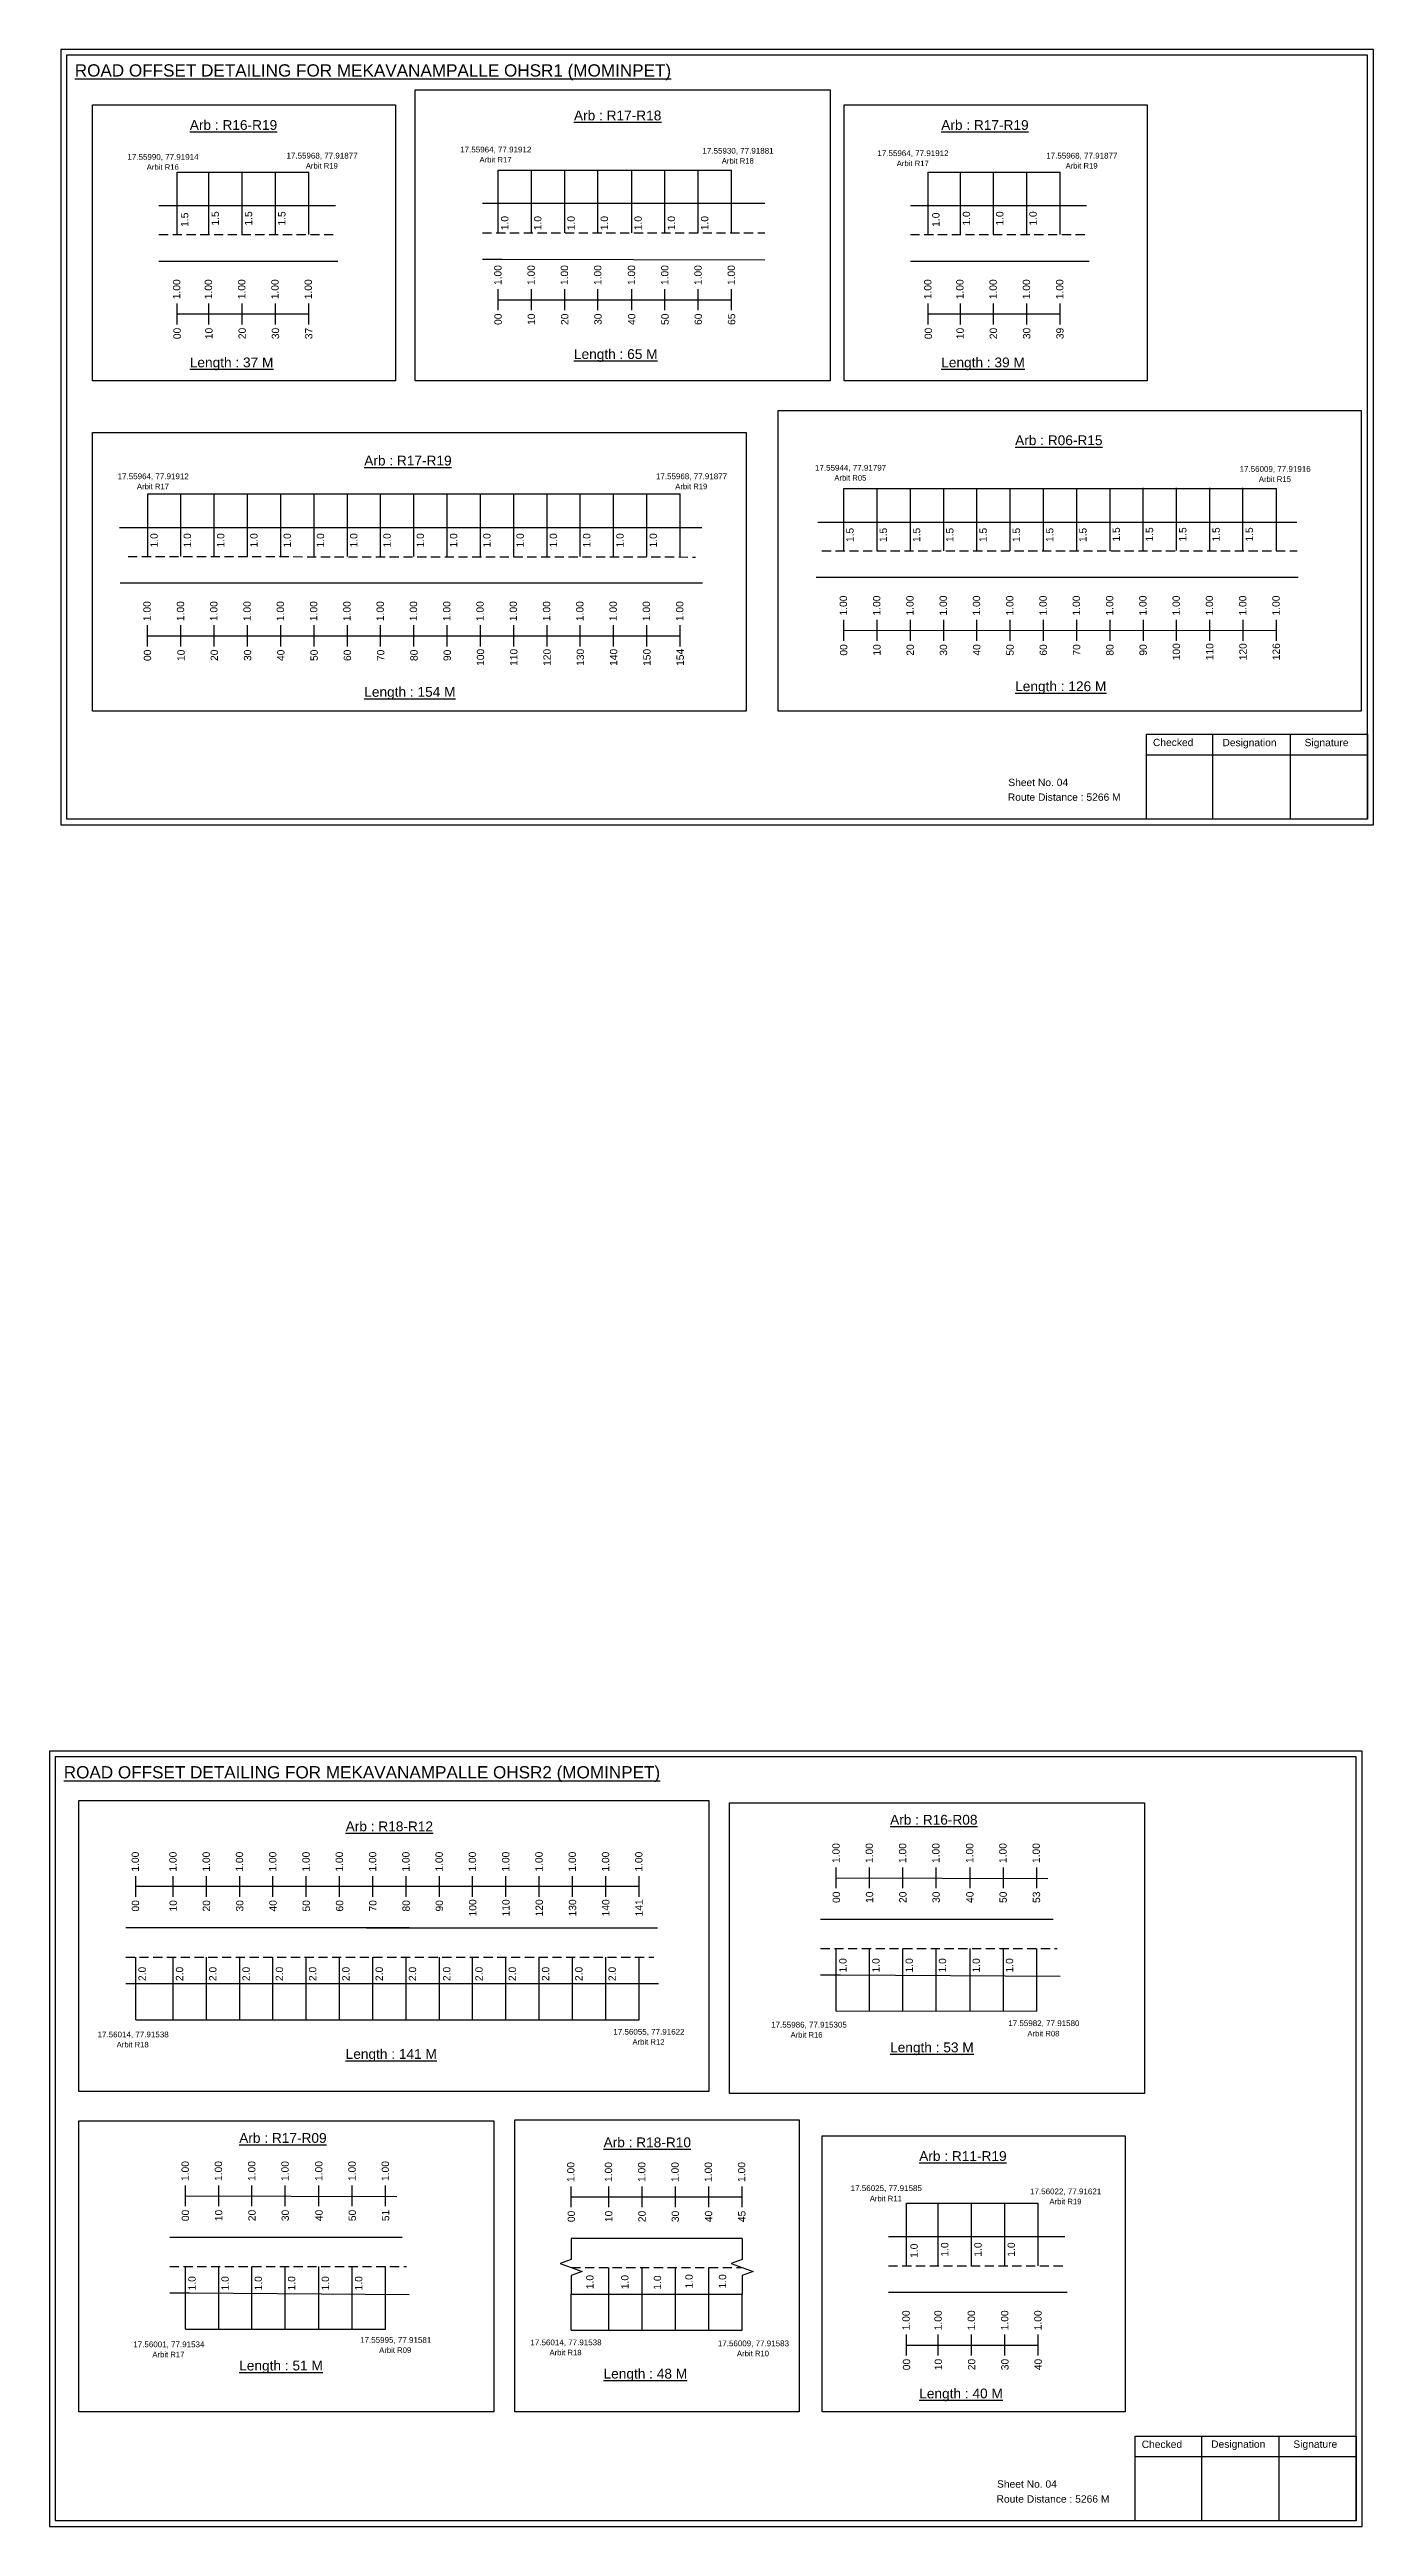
# Model space of a CAD drawing. Header units: inches. Extents: x 583 to 8862, y 412 to 2484.
# Drawn here: x 6307 to 6848, y 1262 to 2274 of the extents above; entities that cross this region are included whole.
import ezdxf

# ---------------------------------------------------------------- set-up
doc = ezdxf.new("R2010")
doc.units = ezdxf.units.IN
doc.header["$MEASUREMENT"] = 0
doc.linetypes.add('DASHED2', pattern=[0.375, 0.25, -0.125])
for name, color, linetype in [('PDF_Geometry', 7, 'Continuous'), ('PDF_Text', 5, 'Continuous'), ('pipe', 5, 'Continuous')]:
    doc.layers.add(name, color=color, linetype=linetype)
doc.styles.add('PDF Arial', font='arial.ttf')
doc.styles.get("Standard").update_dxf_attribs({"font": 'arial.ttf'})

msp = doc.modelspace()

# ---------------------------------------------------------------- linework, layer by layer
at = {"color": 5}
for p, q in [((6359.3, 2223.5), (6413.1, 2223.5)), ((6490.5, 2224.3), (6585.9, 2224.3)), ((6666.3, 2223.5), (6720.2, 2223.5)), ((6347.3, 2092.1), (6564.9, 2092.1)), ((6631.8, 2094.3), (6808.6, 2094.3)), ((6342.4, 1468.7), (6548.1, 1468.7)), ((6628.7, 1472.2), (6710.6, 1472.3)), ((6657.4, 1393.7), (6711.2, 1393.7)), ((6362.7, 1342.3), (6444.5, 1342.3)), ((6520.4, 1341.9), (6590.2, 1341.9))]:
    msp.add_line(p, q, dxfattribs=at)
for p, q in [((6359.3, 2198), (6359.3, 2223.5)), ((6372.3, 2198), (6372.3, 2223.5)), ((6385.9, 2198), (6385.9, 2223.5)), ((6399.5, 2198), (6399.5, 2223.5)), ((6413.1, 2198), (6413.1, 2223.5)), ((6490.5, 2198.8), (6490.5, 2224.3)), ((6504.1, 2198.8), (6504.1, 2224.3)), ((6517.7, 2198.8), (6517.7, 2224.3)), ((6531.3, 2198.8), (6531.3, 2224.3)), ((6545.1, 2198.8), (6545.1, 2224.3)), ((6558.7, 2198.8), (6558.7, 2224.3)), ((6572.3, 2198.8), (6572.3, 2224.3)), ((6585.9, 2198.8), (6585.9, 2224.3)), ((6666.3, 2198), (6666.3, 2223.5)), ((6679.4, 2198), (6679.4, 2223.5)), ((6693, 2198), (6693, 2223.5)), ((6706.6, 2198), (6706.6, 2223.5)), ((6720.2, 2198), (6720.2, 2223.5)), ((6351.9, 2209.9), (6424, 2209.9)), ((6599.5, 2210.7), (6484.1, 2210.7)), ((6659, 2209.9), (6731, 2209.9)), ((6351.9, 2187.2), (6425, 2187.2)), ((6484.1, 2188), (6492.2, 2188)), ((6492.2, 2188), (6599.5, 2187.7)), ((6659, 2187.2), (6732, 2187.2)), ((6347.3, 2066.5), (6347.3, 2092.1)), ((6360.9, 2066.5), (6360.9, 2092.1)), ((6374.5, 2066.5), (6374.5, 2092.1)), ((6388.1, 2066.5), (6388.1, 2092.1)), ((6401.7, 2066.5), (6401.7, 2092.1)), ((6415.3, 2066.5), (6415.3, 2092.1)), ((6428.9, 2066.5), (6428.9, 2092.1)), ((6442.5, 2066.5), (6442.5, 2092.1)), ((6456.1, 2066.5), (6456.1, 2092.1)), ((6469.7, 2066.5), (6469.7, 2092.1)), ((6483.3, 2066.5), (6483.3, 2092.1)), ((6496.9, 2066.5), (6496.9, 2092.1)), ((6510.5, 2066.5), (6510.5, 2092.1)), ((6524.1, 2066.5), (6524.1, 2092.1)), ((6537.7, 2066.5), (6537.7, 2092.1)), ((6551.3, 2066.5), (6551.3, 2092.1)), ((6564.9, 2066.5), (6564.9, 2092.1)), ((6631.8, 2068.8), (6631.8, 2094.3)), ((6645.4, 2068.8), (6645.4, 2094.3)), ((6659, 2068.8), (6659, 2094.3)), ((6672.6, 2068.8), (6672.6, 2094.3)), ((6686.2, 2068.8), (6686.2, 2094.3)), ((6699.8, 2068.8), (6699.8, 2094.3)), ((6713.4, 2068.8), (6713.4, 2094.3)), ((6727, 2068.8), (6727, 2094.3)), ((6740.6, 2068.8), (6740.6, 2094.3)), ((6754.1, 2068.9), (6754.1, 2094.5)), ((6767.7, 2068.9), (6767.7, 2094.5)), ((6781.3, 2068.9), (6781.3, 2094.5)), ((6794.9, 2068.9), (6794.9, 2094.5)), ((6808.6, 2068.8), (6808.6, 2094.3)), ((6335.8, 2078.4), (6573.8, 2078.4)), ((6621.1, 2080.6), (6816.9, 2080.6)), ((6336.1, 2055.7), (6574, 2055.7)), ((6620.5, 2058), (6817.4, 2058)), ((6717.3, 1509.7), (6622.3, 1509.7)), ((6454.1, 1506.2), (6338.3, 1506.2)), ((6436.7, 1506.2), (6555.6, 1506.2)), ((6628.7, 1472.2), (6628.7, 1497.8)), ((6642.3, 1472.2), (6642.3, 1497.8)), ((6655.9, 1472.2), (6655.9, 1497.8)), ((6669.5, 1472.2), (6669.5, 1497.8)), ((6683.4, 1472.2), (6683.4, 1497.8)), ((6697, 1472.2), (6697, 1497.8)), ((6710.6, 1472.2), (6710.6, 1497.8)), ((6342.4, 1468.7), (6342.4, 1494.3)), ((6357.7, 1468.7), (6357.7, 1494.3)), ((6371.3, 1468.7), (6371.3, 1494.3)), ((6384.9, 1468.7), (6384.9, 1494.3)), ((6398.5, 1468.7), (6398.5, 1494.3)), ((6412.1, 1468.7), (6412.1, 1494.3)), ((6425.7, 1468.7), (6425.7, 1494.3)), ((6439.3, 1468.7), (6439.3, 1494.3)), ((6452.9, 1468.7), (6452.9, 1494.3)), ((6466.5, 1468.7), (6466.5, 1494.3)), ((6480.1, 1468.7), (6480.1, 1494.3)), ((6493.7, 1468.7), (6493.7, 1494.3)), ((6507.3, 1468.7), (6507.3, 1494.3)), ((6520.9, 1468.7), (6520.9, 1494.3)), ((6534.5, 1468.7), (6534.5, 1494.3)), ((6548.1, 1468.7), (6548.1, 1494.3)), ((6338.3, 1483.5), (6556.1, 1483.5)), ((6657.4, 1368.2), (6657.4, 1393.7)), ((6670.4, 1368.2), (6670.4, 1393.7)), ((6684, 1368.2), (6684, 1393.7)), ((6697.6, 1368.2), (6697.6, 1393.7)), ((6711.2, 1368.2), (6711.2, 1393.7)), ((6451.3, 1379.7), (6356.3, 1379.7)), ((6590.2, 1379.3), (6520.4, 1379.3)), ((6650, 1380.1), (6722.1, 1380.1)), ((6362.7, 1342.3), (6362.7, 1367.9)), ((6376.3, 1342.3), (6376.3, 1367.9)), ((6389.9, 1342.3), (6389.9, 1367.9)), ((6403.5, 1342.3), (6403.5, 1367.9)), ((6417.3, 1342.3), (6417.3, 1367.9)), ((6430.9, 1342.3), (6430.9, 1367.9)), ((6444.5, 1342.3), (6444.5, 1367.9)), ((6535.8, 1341.9), (6535.8, 1367.5)), ((6549.4, 1341.9), (6549.4, 1367.5)), ((6563, 1341.9), (6563, 1367.5)), ((6576.6, 1341.9), (6576.6, 1367.5)), ((6520.4, 1356.6), (6590.2, 1356.6)), ((6520.4, 1341.9), (6520.4, 1356.6)), ((6590.2, 1341.9), (6590.2, 1356.6)), ((6650, 1357.4), (6723.1, 1357.4))]:
    msp.add_line(p, q)
at = {"linetype": 'DASHED2', "ltscale": 15}
for p, q in [((6351.9, 2198), (6424.5, 2198)), ((6484.1, 2198.8), (6599.5, 2198.8)), ((6659, 2198), (6731.5, 2198)), ((6339.3, 2066.5), (6571.1, 2066.3)), ((6622.8, 2068.8), (6817.1, 2068.8)), ((6622.3, 1497.8), (6719, 1497.8)), ((6338.3, 1494.3), (6554.1, 1494.3)), ((6356.3, 1367.9), (6453, 1367.9)), ((6520.4, 1367.5), (6590.2, 1367.5)), ((6650, 1368.2), (6722.6, 1368.2))]:
    msp.add_line(p, q, dxfattribs=at)
at = {"color": 217, "true_color": 0x93278f}
for p, q in [((6359.3, 2161.3), (6359.3, 2169.9)), ((6372.3, 2161.3), (6372.3, 2169.9)), ((6385.9, 2161.3), (6385.9, 2169.9)), ((6399.5, 2161.3), (6399.5, 2169.9)), ((6413.1, 2161.3), (6413.1, 2169.9)), ((6490.5, 2167.1), (6490.5, 2175.7)), ((6490.5, 2171.4), (6585.9, 2171.4)), ((6504.1, 2167.1), (6504.1, 2175.7)), ((6517.7, 2167.1), (6517.7, 2175.7)), ((6531.3, 2167.1), (6531.3, 2175.7)), ((6545.1, 2167.1), (6545.1, 2175.7)), ((6558.7, 2167.1), (6558.7, 2175.7)), ((6572.3, 2167.1), (6572.3, 2175.7)), ((6585.9, 2167.1), (6585.9, 2175.7)), ((6666.3, 2161.3), (6666.3, 2169.9)), ((6679.4, 2161.3), (6679.4, 2169.9)), ((6693, 2161.3), (6693, 2169.9)), ((6706.6, 2161.3), (6706.6, 2169.9)), ((6720.2, 2161.3), (6720.2, 2169.9)), ((6359.3, 2165.6), (6413.1, 2165.6)), ((6666.3, 2165.6), (6720.2, 2165.6)), ((6347.2, 2029.8), (6347.2, 2038.4)), ((6347.3, 2034.1), (6564.9, 2034.1)), ((6360.9, 2029.8), (6360.9, 2038.4)), ((6374.5, 2029.8), (6374.5, 2038.4)), ((6388.1, 2029.8), (6388.1, 2038.4)), ((6401.7, 2029.8), (6401.7, 2038.4)), ((6415.3, 2029.8), (6415.3, 2038.4)), ((6428.9, 2029.8), (6428.9, 2038.4)), ((6442.5, 2029.8), (6442.5, 2038.4)), ((6456.1, 2029.8), (6456.1, 2038.4)), ((6469.7, 2029.8), (6469.7, 2038.4)), ((6483.3, 2029.8), (6483.3, 2038.4)), ((6496.9, 2029.8), (6496.9, 2038.4)), ((6510.5, 2029.8), (6510.5, 2038.4)), ((6524.1, 2029.8), (6524.1, 2038.4)), ((6537.7, 2029.8), (6537.7, 2038.4)), ((6551.3, 2029.8), (6551.3, 2038.4)), ((6564.9, 2029.8), (6564.9, 2038.4)), ((6631.8, 2032.1), (6631.8, 2040.6)), ((6631.8, 2036.3), (6808.6, 2036.4)), ((6645.4, 2032.1), (6645.4, 2040.6)), ((6659, 2032.1), (6659, 2040.6)), ((6672.6, 2032.1), (6672.6, 2040.6)), ((6686.2, 2032.1), (6686.2, 2040.6)), ((6699.8, 2032.1), (6699.8, 2040.6)), ((6713.4, 2032.1), (6713.4, 2040.6)), ((6727, 2032.1), (6727, 2040.6)), ((6740.6, 2032.1), (6740.6, 2040.6)), ((6754.2, 2032.1), (6754.2, 2040.6)), ((6767.8, 2032.1), (6767.8, 2040.6)), ((6781.4, 2032.1), (6781.4, 2040.6)), ((6795, 2032.1), (6795, 2040.6)), ((6808.6, 2032.1), (6808.6, 2040.6)), ((6628.7, 1522.4), (6628.7, 1530.9)), ((6642.3, 1522.4), (6642.3, 1530.9)), ((6655.9, 1522.4), (6655.9, 1530.9)), ((6669.5, 1522.4), (6669.5, 1530.9)), ((6683.4, 1522.4), (6683.4, 1530.9)), ((6697, 1522.4), (6697, 1530.9)), ((6710.6, 1522.4), (6710.6, 1530.9)), ((6342.4, 1518.9), (6342.4, 1527.4)), ((6342.4, 1523.2), (6548.1, 1523.2)), ((6357.7, 1518.9), (6357.7, 1527.4)), ((6371.3, 1518.9), (6371.3, 1527.4)), ((6384.9, 1518.9), (6384.9, 1527.4)), ((6398.5, 1518.9), (6398.5, 1527.4)), ((6412.1, 1518.9), (6412.1, 1527.4)), ((6425.7, 1518.9), (6425.7, 1527.4)), ((6439.3, 1518.9), (6439.3, 1527.4)), ((6452.9, 1518.9), (6452.9, 1527.4)), ((6466.5, 1518.9), (6466.5, 1527.4)), ((6480.1, 1518.9), (6480.1, 1527.4)), ((6493.7, 1518.9), (6493.7, 1527.4)), ((6507.3, 1518.9), (6507.3, 1527.4)), ((6520.9, 1518.9), (6520.9, 1527.4)), ((6534.5, 1518.9), (6534.5, 1527.4)), ((6548.1, 1518.9), (6548.1, 1527.4)), ((6628.7, 1526.7), (6715.1, 1526.4)), ((6362.7, 1392.5), (6362.7, 1401)), ((6362.7, 1396.7), (6449.1, 1396.5)), ((6376.3, 1392.5), (6376.3, 1401)), ((6389.9, 1392.5), (6389.9, 1401)), ((6403.5, 1392.5), (6403.5, 1401)), ((6417.3, 1392.5), (6417.3, 1401)), ((6430.9, 1392.5), (6430.9, 1401)), ((6444.5, 1392.5), (6444.5, 1401)), ((6520.4, 1392.1), (6520.4, 1400.6)), ((6535.8, 1392.1), (6535.8, 1400.6)), ((6549.4, 1392.1), (6549.4, 1400.6)), ((6563, 1392.1), (6563, 1400.6)), ((6576.6, 1392.1), (6576.6, 1400.6)), ((6590.2, 1392.1), (6590.2, 1400.6)), ((6520.4, 1396.3), (6590.2, 1396.3)), ((6657.4, 1331.5), (6657.4, 1340.1)), ((6670.4, 1331.5), (6670.4, 1340.1)), ((6684, 1331.5), (6684, 1340.1)), ((6697.6, 1331.5), (6697.6, 1340.1)), ((6711.2, 1331.5), (6711.2, 1340.1)), ((6657.4, 1335.8), (6711.2, 1335.8))]:
    msp.add_line(p, q, dxfattribs=at)
for points in [[(6456.6, 2257.2), (6626.2, 2257.2), (6626.2, 2138.3), (6456.6, 2138.3)], [(6324.8, 2251), (6448.6, 2251), (6448.6, 2138.3), (6324.8, 2138.3)], [(6631.9, 2251), (6755.7, 2251), (6755.7, 2138.3), (6631.9, 2138.3)], [(6324.8, 2117.2), (6591.9, 2117.2), (6591.9, 2003.3), (6324.8, 2003.3)], [(6319.1, 1558.2), (6576.6, 1558.2), (6576.6, 1439.4), (6319.1, 1439.4)], [(6585.1, 1557.3), (6754.7, 1557.3), (6754.7, 1438.5), (6585.1, 1438.5)], [(6319.1, 1427.4), (6488.7, 1427.4), (6488.7, 1308.5), (6319.1, 1308.5)], [(6497.3, 1427.8), (6613.6, 1427.8), (6613.6, 1308.5), (6497.3, 1308.5)], [(6622.9, 1421.2), (6746.7, 1421.2), (6746.7, 1308.5), (6622.9, 1308.5)]]:
    msp.add_lwpolyline(points, close=True)
for points in [[(6622.3, 1487), (6630.4, 1487), (6720.2, 1486.5)], [(6356.3, 1357.1), (6364.4, 1357.1), (6454.2, 1356.5)]]:
    msp.add_lwpolyline(points)
at = {"linetype": 'Continuous'}
for points in [[(6520.4, 1379.3), (6520.4, 1370.7), (6515.9, 1369.1), (6524.9, 1365.8), (6520.4, 1364.2), (6520.4, 1356.6)], [(6590.2, 1379.3), (6590.2, 1370.7), (6585.7, 1369.1), (6594.7, 1365.8), (6590.2, 1364.2), (6590.2, 1356.6)]]:
    msp.add_lwpolyline(points, dxfattribs=at)
at = {"layer": 'PDF_Geometry'}
for points in [[(6311.8, 2273.6), (6311.8, 1956.9), (6848.2, 1956.9), (6848.2, 2273.6)], [(6314.1, 2271.3), (6314.1, 1959.3), (6845.8, 1959.3), (6845.8, 2271.3)], [(6307.2, 1578.4), (6307.2, 1261.7), (6843.6, 1261.7), (6843.6, 1578.4)], [(6309.5, 1576.1), (6309.5, 1264.1), (6841.2, 1264.1), (6841.2, 1576.1)]]:
    msp.add_lwpolyline(points, close=True, dxfattribs=at)
at = {"layer": 'PDF_Geometry', "color": 242, "true_color": 0xcc1f26}
for points in [[(6845.8, 1959.2), (6755.5, 1959.2), (6755.5, 1993.9), (6845.8, 1993.9)], [(6841.2, 1264), (6750.9, 1264), (6750.9, 1298.6), (6841.2, 1298.6)]]:
    msp.add_lwpolyline(points, close=True, dxfattribs=at)
for points in [[(6782.5, 1993.9), (6782.5, 1959.2)], [(6814.2, 1993.9), (6814.2, 1959.2)], [(6755.5, 1985.5), (6845.8, 1985.5)], [(6777.9, 1298.6), (6777.9, 1264)], [(6809.6, 1298.6), (6809.6, 1264)], [(6750.9, 1290.2), (6841.2, 1290.2)]]:
    msp.add_lwpolyline(points, dxfattribs=at)
at = {"layer": 'pipe', "color": 0}
msp.add_lwpolyline([(6604.9, 2126.2), (6843.2, 2126.2), (6843.2, 2003.3), (6604.9, 2003.3)], close=True, dxfattribs=at)

# ---------------------------------------------------------------- texts
at = {"color": 242, "true_color": 0xcd2027}
for s, height, p in [('%%UROAD OFFSET DETAILING FOR MEKAVANAMPALLE OHSR1 (MOMINPET)', 5, (6317.5, 2262.6)), ('%%UArb : R17-R18', 4, (6521.5, 2244.7)), ('%%UArb : R16-R19', 4, (6364.5, 2240.8)), ('%%UArb : R17-R19', 4, (6671.6, 2240.8)), ('%%ULength : 37 M', 4, (6364.5, 2143.8)), ('%%ULength : 65 M', 4, (6521.5, 2147.2)), ('%%ULength : 39 M', 4, (6671.6, 2143.8)), ('%%UArb : R06-R15', 4, (6701.8, 2112)), ('%%UArb : R17-R19', 4, (6435.8, 2103.7)), ('%%ULength : 126 M', 4, (6701.8, 2011.5)), ('%%ULength : 154 M', 4, (6435.8, 2009.2)), ('%%UROAD OFFSET DETAILING FOR MEKAVANAMPALLE OHSR2 (MOMINPET)', 5, (6313, 1567.3)), ('%%UArb : R18-R12', 4, (6428.2, 1545.7)), ('%%UArb : R16-R08', 4, (6650.7, 1548.4)), ('%%ULength : 53 M', 4, (6650.7, 1455.4)), ('%%ULength : 141 M', 4, (6428.2, 1452.7)), ('%%UArb : R17-R09', 4, (6384.7, 1418.4)), ('%%UArb : R18-R10', 4, (6533.6, 1416.6)), ('%%UArb : R11-R19', 4, (6662.6, 1411)), ('%%ULength : 51 M', 4, (6384.7, 1325.4)), ('%%ULength : 48 M', 4, (6533.6, 1322.1)), ('%%ULength : 40 M', 4, (6662.6, 1314))]:
    msp.add_text(s, height=height, dxfattribs=at).set_placement(p)
at = {"color": 5}
for s, height, p in [('17.55990, 77.91914', 2.34, (6339, 2228.6)), ('Arbit R16', 2.25, (6346.9, 2224.5)), ('17.55968, 77.91877', 2.34, (6404, 2229.1)), ('Arbit R19', 2.25, (6411.9, 2225)), ('17.55964, 77.91912', 2.34, (6475, 2231.6)), ('Arbit R17', 2.25, (6482.9, 2227.5)), ('17.55930, 77.91881', 2.34, (6574, 2231.1)), ('Arbit R18', 2.25, (6581.9, 2227)), ('17.55964, 77.91912', 2.34, (6645.5, 2230.1)), ('Arbit R17', 2.25, (6653.4, 2226)), ('17.55968, 77.91877', 2.34, (6714.5, 2229.1)), ('Arbit R19', 2.25, (6722.4, 2225)), ('17.55964, 77.91912', 2.34, (6335, 2098.1)), ('Arbit R17', 2.25, (6342.9, 2094)), ('17.55968, 77.91877', 2.34, (6555, 2098.1)), ('Arbit R19', 2.25, (6562.9, 2094)), ('17.55944, 77.91797', 2.34, (6620, 2101.6)), ('Arbit R05', 2.25, (6627.9, 2097.5)), ('17.56009, 77.91916', 2.34, (6793.5, 2101.1)), ('Arbit R15', 2.25, (6801.4, 2097)), ('17.55986, 77.915305', 2.34, (6602.1, 1465.5)), ('17.55982, 77.91580', 2.34, (6699, 1466.1)), ('17.56014, 77.91538', 2.34, (6326.8, 1461.5)), ('Arbit R18', 2.25, (6334.6, 1457.4)), ('17.56055, 77.91622', 2.34, (6537.6, 1462.6)), ('Arbit R12', 2.25, (6545.4, 1458.5)), ('Arbit R16', 2.25, (6610, 1461.4)), ('Arbit R08', 2.25, (6706.8, 1461.9)), ('17.56025, 77.91585', 2.34, (6634.6, 1398.7)), ('Arbit R11', 2.25, (6642.4, 1394.5)), ('17.56022, 77.91621', 2.34, (6707.9, 1397.4)), ('Arbit R19', 2.25, (6715.8, 1393.3)), ('17.56001, 77.91534', 2.34, (6341.4, 1334.9)), ('17.55995, 77.91581', 2.34, (6434.1, 1336.7)), ('17.56014, 77.91538', 2.34, (6503.7, 1335.7)), ('17.56009, 77.91583', 2.34, (6580.3, 1335.3)), ('Arbit R17', 2.25, (6349.2, 1330.8)), ('Arbit R09', 2.25, (6441.9, 1332.6)), ('Arbit R18', 2.25, (6511.5, 1331.6)), ('Arbit R10', 2.25, (6588.1, 1331.2))]:
    msp.add_text(s, height=height, dxfattribs=at).set_placement(p)
for s, p in [('1.5', (6363.9, 2201.2)), ('1.5', (6376.4, 2201.7)), ('1.5', (6390, 2201.7)), ('1.5', (6403.6, 2201.7)), ('1.0', (6670.9, 2201.2)), ('1.0', (6683.4, 2201.7)), ('1.0', (6697, 2201.7)), ('1.0', (6710.6, 2201.7)), ('1.0', (6494.7, 2199.8)), ('1.0', (6508.2, 2199.8)), ('1.0', (6521.8, 2199.8)), ('1.0', (6535.4, 2199.8)), ('1.0', (6549.2, 2199.8)), ('1.0', (6562.8, 2199.8)), ('1.0', (6576.4, 2199.8)), ('1.0', (6351.4, 2070.2)), ('1.0', (6365, 2070.2)), ('1.0', (6378.6, 2070.2)), ('1.0', (6392.2, 2070.2)), ('1.0', (6405.8, 2070.2)), ('1.0', (6419.4, 2070.2)), ('1.0', (6433, 2070.2)), ('1.0', (6446.6, 2070.2)), ('1.0', (6460.2, 2070.2)), ('1.0', (6473.8, 2070.2)), ('1.0', (6487.4, 2070.2)), ('1.0', (6501, 2070.2)), ('1.0', (6514.6, 2070.2)), ('1.0', (6528.2, 2070.2)), ('1.0', (6541.8, 2070.2)), ('1.0', (6555.4, 2070.2)), ('1.5', (6635.8, 2072.4)), ('1.5', (6649.4, 2072.4)), ('1.5', (6663, 2072.4)), ('1.5', (6676.6, 2072.4)), ('1.5', (6690.2, 2072.4)), ('1.5', (6703.8, 2072.4)), ('1.5', (6717.4, 2072.4)), ('1.5', (6731, 2072.4)), ('1.5', (6744.6, 2072.6)), ('1.5', (6758.2, 2072.6)), ('1.5', (6771.8, 2072.6)), ('1.5', (6785.4, 2072.6)), ('1.5', (6799, 2072.6)), ('2.0', (6346.5, 1484.5)), ('2.0', (6361.8, 1484.5)), ('2.0', (6375.4, 1484.5)), ('2.0', (6389, 1484.5)), ('2.0', (6402.6, 1484.5)), ('2.0', (6416.2, 1484.5)), ('2.0', (6429.8, 1484.5)), ('2.0', (6443.4, 1484.5)), ('2.0', (6457, 1484.5)), ('2.0', (6471, 1484.5)), ('2.0', (6484.2, 1484.5)), ('2.0', (6497.8, 1484.5)), ('2.0', (6511.4, 1484.5)), ('2.0', (6525, 1484.5)), ('2.0', (6538.6, 1484.5)), ('1.0', (6632.9, 1488)), ('1.0', (6646.4, 1488)), ('1.0', (6660, 1488)), ('1.0', (6673.6, 1488)), ('1.0', (6687.4, 1488)), ('1.0', (6701, 1488)), ('1.0', (6662, 1371.4)), ('1.0', (6674.5, 1371.9)), ('1.0', (6688.1, 1371.9)), ('1.0', (6701.7, 1371.9)), ('1.0', (6366.9, 1358.1)), ('1.0', (6380.4, 1358.1)), ('1.0', (6394, 1358.1)), ('1.0', (6407.6, 1358.1)), ('1.0', (6421.4, 1358.1)), ('1.0', (6435, 1358.1)), ('1.0', (6529.5, 1358.6)), ('1.0', (6543.8, 1358.6)), ('1.0', (6557.1, 1358.4)), ('1.0', (6570, 1358.9)), ('1.0', (6583.7, 1358.9))]:
    msp.add_text(s, height=3, rotation=90).set_placement(p)
at = {"color": 217, "true_color": 0x93278f}
for s, p in [('1.00', (6360.6, 2171.6)), ('1.00', (6373.6, 2171.6)), ('1.00', (6387.2, 2171.6)), ('1.00', (6400.8, 2171.6)), ('1.00', (6414.4, 2171.6)), ('1.00', (6491.9, 2177.4)), ('1.00', (6505.5, 2177.4)), ('1.00', (6519.1, 2177.4)), ('1.00', (6532.7, 2177.4)), ('1.00', (6546.5, 2177.4)), ('1.00', (6560.1, 2177.4)), ('1.00', (6573.7, 2177.4)), ('1.00', (6587.3, 2177.4)), ('1.00', (6667.6, 2171.6)), ('1.00', (6680.7, 2171.6)), ('1.00', (6694.3, 2171.6)), ('1.00', (6707.9, 2171.6)), ('1.00', (6721.5, 2171.6)), ('00', (6360.8, 2155.3)), ('10', (6373.8, 2155.3)), ('20', (6387.4, 2155.3)), ('30', (6401, 2155.3)), ('37', (6414.6, 2155.3)), ('00', (6492, 2161.1)), ('10', (6505.6, 2161.1)), ('20', (6519.2, 2161.1)), ('30', (6532.8, 2161.1)), ('40', (6546.6, 2161.1)), ('50', (6560.2, 2161.1)), ('60', (6573.8, 2161.1)), ('65', (6587.4, 2161.1)), ('00', (6667.8, 2155.3)), ('10', (6680.8, 2155.3)), ('20', (6694.4, 2155.3)), ('30', (6708, 2155.3)), ('39', (6721.6, 2155.3)), ('1.00', (6348.5, 2040.1)), ('1.00', (6362.2, 2040.1)), ('1.00', (6375.8, 2040.1)), ('1.00', (6389.4, 2040.1)), ('1.00', (6403, 2040.1)), ('1.00', (6416.6, 2040.1)), ('1.00', (6430.2, 2040.1)), ('1.00', (6443.8, 2040.1)), ('1.00', (6457.4, 2040.1)), ('1.00', (6471, 2040.1)), ('1.00', (6484.6, 2040.1)), ('1.00', (6498.2, 2040.1)), ('1.00', (6511.8, 2040.1)), ('1.00', (6525.4, 2040.1)), ('1.00', (6539, 2040.1)), ('1.00', (6552.6, 2040.1)), ('1.00', (6566.2, 2040.1)), ('1.00', (6633.1, 2042.4)), ('1.00', (6646.7, 2042.4)), ('1.00', (6660.3, 2042.4)), ('1.00', (6673.9, 2042.4)), ('1.00', (6687.5, 2042.4)), ('1.00', (6701.1, 2042.4)), ('1.00', (6714.7, 2042.4)), ('1.00', (6728.3, 2042.4)), ('1.00', (6741.9, 2042.4)), ('1.00', (6755.5, 2042.4)), ('1.00', (6769.1, 2042.4)), ('1.00', (6782.7, 2042.4)), ('1.00', (6796.3, 2042.4)), ('1.00', (6809.9, 2042.4)), ('00', (6348.7, 2023.8)), ('10', (6362.4, 2023.8)), ('20', (6376, 2023.8)), ('30', (6389.6, 2023.8)), ('40', (6403.2, 2023.8)), ('50', (6416.8, 2023.8)), ('60', (6430.4, 2023.8)), ('70', (6444, 2023.8)), ('80', (6457.6, 2023.8)), ('90', (6471.2, 2023.8)), ('100', (6484.8, 2021.8)), ('110', (6498.4, 2021.8)), ('120', (6512, 2021.8)), ('130', (6525.6, 2021.8)), ('140', (6539.2, 2021.8)), ('150', (6552.8, 2021.8)), ('154', (6566.4, 2021.8)), ('00', (6633.2, 2026)), ('10', (6646.8, 2026)), ('20', (6660.4, 2026)), ('30', (6674, 2026)), ('40', (6687.6, 2026)), ('50', (6701.2, 2026)), ('60', (6714.8, 2026)), ('70', (6728.4, 2026)), ('80', (6742, 2026)), ('90', (6755.6, 2026)), ('100', (6769.2, 2024.1)), ('110', (6782.8, 2024.1)), ('120', (6796.4, 2024.1)), ('126', (6810, 2024.1)), ('1.00', (6630.1, 1532.7)), ('1.00', (6643.7, 1532.7)), ('1.00', (6657.3, 1532.7)), ('1.00', (6670.9, 1532.7)), ('1.00', (6684.7, 1532.7)), ('1.00', (6698.3, 1532.7)), ('1.00', (6711.9, 1532.7)), ('1.00', (6343.7, 1529.2)), ('1.00', (6359.1, 1529.2)), ('1.00', (6372.7, 1529.2)), ('1.00', (6386.3, 1529.2)), ('1.00', (6399.9, 1529.2)), ('1.00', (6413.5, 1529.2)), ('1.00', (6427.1, 1529.2)), ('1.00', (6440.7, 1529.2)), ('1.00', (6454.3, 1529.2)), ('1.00', (6467.9, 1529.2)), ('1.00', (6481.5, 1529.2)), ('1.00', (6495.1, 1529.2)), ('1.00', (6508.7, 1529.2)), ('1.00', (6522.3, 1529.2)), ('1.00', (6535.9, 1529.2)), ('1.00', (6549.5, 1529.2)), ('00', (6630.2, 1516.4)), ('10', (6643.8, 1516.4)), ('20', (6657.4, 1516.4)), ('30', (6671, 1516.4)), ('40', (6684.8, 1516.4)), ('50', (6698.4, 1516.4)), ('53', (6712, 1516.4)), ('00', (6343.8, 1512.9)), ('10', (6359.2, 1512.9)), ('20', (6372.8, 1512.9)), ('30', (6386.4, 1512.9)), ('40', (6400, 1512.9)), ('50', (6413.6, 1512.9)), ('60', (6427.2, 1512.9)), ('70', (6440.8, 1512.9)), ('80', (6454.4, 1512.9)), ('90', (6468, 1512.9)), ('100', (6481.6, 1510.9)), ('110', (6495.2, 1510.9)), ('120', (6508.8, 1510.9)), ('130', (6522.4, 1510.9)), ('140', (6536, 1510.9)), ('141', (6549.6, 1510.9)), ('1.00', (6364.1, 1402.8)), ('1.00', (6377.7, 1402.8)), ('1.00', (6391.3, 1402.8)), ('1.00', (6404.9, 1402.8)), ('1.00', (6418.7, 1402.8)), ('1.00', (6432.3, 1402.8)), ('1.00', (6445.9, 1402.8)), ('1.00', (6521.7, 1402.4)), ('1.00', (6537.1, 1402.4)), ('1.00', (6550.7, 1402.4)), ('1.00', (6564.3, 1402.4)), ('1.00', (6577.9, 1402.4)), ('1.00', (6591.5, 1402.4)), ('00', (6364.2, 1386.4)), ('10', (6377.8, 1386.4)), ('20', (6391.4, 1386.4)), ('30', (6405, 1386.4)), ('40', (6418.8, 1386.4)), ('50', (6432.4, 1386.4)), ('51', (6446, 1386.4)), ('00', (6521.9, 1386)), ('10', (6537.2, 1386)), ('20', (6550.8, 1386)), ('30', (6564.4, 1386)), ('40', (6578, 1386)), ('45', (6591.6, 1386)), ('1.00', (6658.7, 1341.8)), ('1.00', (6671.8, 1341.8)), ('1.00', (6685.4, 1341.8)), ('1.00', (6699, 1341.8)), ('1.00', (6712.6, 1341.8)), ('00', (6658.9, 1325.5)), ('10', (6671.9, 1325.5)), ('20', (6685.5, 1325.5)), ('30', (6699.1, 1325.5)), ('40', (6712.7, 1325.5))]:
    msp.add_text(s, height=3, rotation=90, dxfattribs=at).set_placement(p)
for s, p in [('Sheet No. 04', (6699, 1972.7)), ('Route Distance : 5266 M', (6698.8, 1966.7)), ('Sheet No. 04', (6694.4, 1277.5)), ('Route Distance : 5266 M', (6694.2, 1271.4))]:
    msp.add_text(s, height=3).set_placement(p)
at = {"layer": 'PDF_Text', "color": 7, "attachment_point": 7, "style": 'PDF Arial'}
for s, insert, char_height in [('Checked', (6758.1, 1989), 3), ('Designation', (6786.5, 1988.1), 3.001), ('Signature', (6820.1, 1988.1), 3), ('Checked', (6753.5, 1293.7), 3), ('Designation', (6781.9, 1292.9), 3.001), ('Signature', (6815.5, 1292.9), 3)]:
    msp.add_mtext(s, dxfattribs=dict(at, insert=insert, char_height=char_height))

doc.saveas('drawing.dxf')
